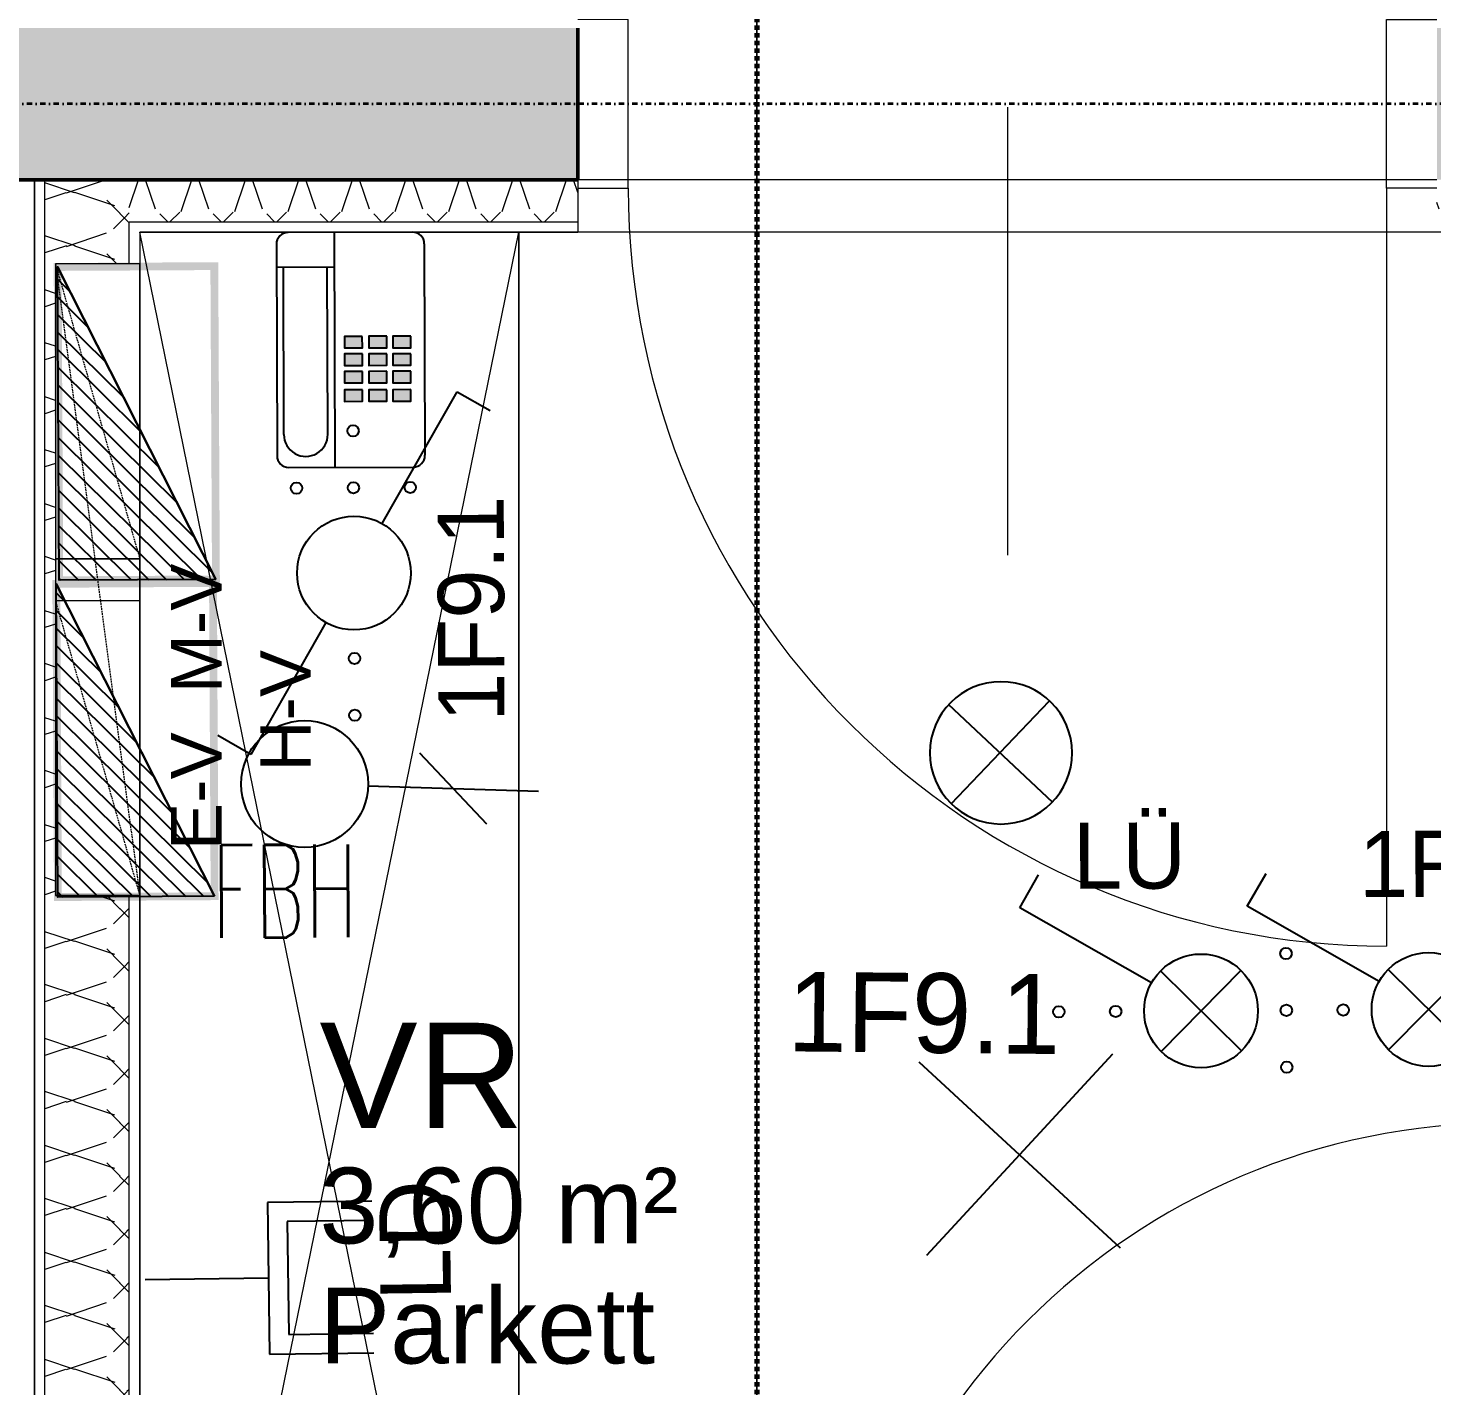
# Model space of a CAD drawing. Header units: metres. Extents: x -15638 to 29611, y -11908 to 29644.
# Drawn here: x 1496 to 3163, y 6121 to 7733 of the extents above; entities that cross this region are included whole.
import ezdxf
from ezdxf.enums import TextEntityAlignment as Align

# ---------------------------------------------------------------- set-up
doc = ezdxf.new("R2010")
doc.units = ezdxf.units.M
for name, pattern in [('Achse', [0.009000000000000001, 0.005, -0.002, 0, -0.002]), ('Strich Punkt Mittel', [0.015875, 0.00635, -0.0047625, 0, -0.0047625]), ('Verdeckt', [0.003, 0.002, -0.001])]:
    doc.linetypes.add(name, pattern=pattern)
for name, color, linetype, lineweight in [('A_2D', 7, 'Continuous', 13), ('A_Beschriftung_', 7, 'Continuous', 9), ('A_Decken', 8, 'Continuous', 13), ('A_Durchbruch', 7, 'Verdeckt', 5), ('A_Moebel', 6, 'Continuous', 13), ('A_Raeume_', 7, 'Continuous', 5), ('A_Raeume_Beschriftung_', 7, 'Continuous', 9), ('A_Raster_', 1, 'Continuous', 9), ('A_Tueren', 31, 'Continuous', 13), ('A_Waende', 7, 'Continuous', 13), ('G-ANNO-SYMB_', 111, 'Continuous', 9), ('Text', 130, 'Continuous', 9)]:
    doc.layers.add(name, color=color, linetype=linetype, lineweight=lineweight)
for name, color, linetype, true_color in [('E_Muster', 18, 'Continuous', 0x080808), ('E_NACHRTECH', 3, 'Continuous', 0x00fa00), ('E_Steckdose+Schalter', 150, 'Continuous', 0x0b6cf4), ('ET_NACHRTECH', 92, 'Continuous', 0x00d100)]:
    doc.layers.add(name, color=color, linetype=linetype, true_color=true_color)
doc.layers.add('ET_LEGENDE - Wohnung$0$800_KO_HI____L', color=130, linetype='Continuous')
doc.styles.add('Arial_2', font='arial.ttf', dxfattribs={"height": 0.09})
doc.styles.add('Arial_3', font='arial.ttf', dxfattribs={"height": 0.1249999999999999})
doc.styles.add('Arial_7', font='arial.ttf', dxfattribs={"height": 0.06})
doc.styles.add('ET_LEGENDE - Wohnung$0$ROMANS', font='romans.shx', dxfattribs={"width": 0.6})

# ---------------------------------------------------------------- blocks, each defined once
blk = doc.blocks.new('*U557')
for p, q in [((-70.71067811865481, -70.71067811865473), (70.71067811865473, 70.71067811865474)), ((70.7106781186547, -70.71067811865474), (-70.71067811865478, 70.71067811865477))]:
    blk.add_line(p, q)
at = {"style": 'ET_LEGENDE - Wohnung$0$ROMANS', "width": 0.6, "flags": 1}
for tag, p in [('RAUMBUCHNUMMER', (0, -400)), ('ANLAGE', (0, -550))]:
    blk.add_attdef(tag, text='', height=100, dxfattribs=at).set_placement(p, align=Align.MIDDLE)
for tag, p in [('TEILANLAGE_NR', (0, -700)), ('KOMPONENTE', (0, -850)), ('KOMPONENTE_NR', (0, -1000)), ('BEZEICHNUNG', (0, -1150)), ('TYP', (0, -1300)), ('HERSTELLER', (0, -1450)), ('MODEL', (0, -1600)), ('LEISTUNG_MAX', (0, -1750)), ('SPEZIFISCH_1', (0, -1900)), ('SPEZIFISCH_2', (0, -2050)), ('SPEZIFISCH_3', (-9.095e-13, -2200)), ('SPEZIFISCH_4', (0, -2350)), ('SPEZIFISCH_5', (0, -2500)), ('GEWERKE_CODE', (0, -2650)), ('LV_POS', (0, -2800)), ('ZAEHLER', (0, -2950)), ('PLATZHALTER_1', (0, -3100)), ('PLATZHALTER_2', (-9.095e-13, -3250)), ('PLATZHALTER_3', (-9.095e-13, -3400)), ('JOBLISTE_VDMA', (0, -3550)), ('ET_SPEZIFISCH_1', (0, -3700)), ('ET_SPEZIFISCH_2', (0, -3850)), ('ET_SPEZIFISCH_3', (0, -4000)), ('ET_SPEZIFISCH_4', (0, -4149.999999999999)), ('ET_SPEZIFISCH_5', (0, -4299.999999999999)), ('ET_SPEZIFISCH_6', (0, -4449.999999999999)), ('ET_SPEZIFISCH_7', (0, -4599.999999999999))]:
    blk.add_attdef(tag, text='', height=100, dxfattribs=at).set_placement(p, align=Align.MIDDLE_CENTER)
blk = doc.blocks.new('hzmdba')
at = {"color": 1}
for points in [[(5046.030339278552, 1505.526440205712), (5046.950278693432, 1503.841718155238)], [(5045.639301977709, 1504.237082242978), (5047.346267107776, 1505.147402226983)]]:
    blk.add_lwpolyline(points, dxfattribs=at)
blk.add_circle((5046.500157248879, 1504.685682726998), 0.9633273906920461, dxfattribs=at)
blk = doc.blocks.new('*U547')
for p, q in [((25, 43.30127018922939), (91.66666666666666, 158.7713240271434)), ((91.66666666666666, 158.7713240271434), (120.5341801261374, 142.1046573604767)), ((-24.9999999999984, -43.30127018922826), (-91.66666666666518, -158.7713240271437)), ((-91.66666666666518, -158.7713240271437), (-120.5341801261546, -142.1046573604769))]:
    blk.add_line(p, q)
blk.add_circle((0, 0), 50)
at = {"layer": 'ET_LEGENDE - Wohnung$0$800_KO_HI____L'}
for centre in [(0, 125), (0, 74.99999999999997), (-50, -75), (0, -75), (50, -75), (0, -125)]:
    blk.add_circle(centre, 5, dxfattribs=at)
at = {"style": 'ET_LEGENDE - Wohnung$0$ROMANS', "width": 0.6, "flags": 1}
for tag, p in [('RAUMBUCHNUMMER', (-0.248237514286302, -465.740553349995)), ('ANLAGE', (-0.248237514286302, -615.740553349995))]:
    blk.add_attdef(tag, text='', height=100, dxfattribs=at).set_placement(p, align=Align.MIDDLE)
for tag, p in [('TEILANLAGE_NR', (-0.248237514286302, -765.740553349995)), ('KOMPONENTE', (-0.248237514286302, -915.740553349995)), ('KOMPONENTE_NR', (-0.248237514286302, -1065.740553349995)), ('BEZEICHNUNG', (-0.248237514286302, -1215.740553349995)), ('TYP', (-0.248237514286302, -1365.740553349995)), ('HERSTELLER', (-0.248237514286302, -1515.740553349995)), ('MODEL', (-0.248237514286302, -1665.740553349995)), ('LEISTUNG_MAX', (-0.248237514286302, -1815.740553349995)), ('SPEZIFISCH_1', (-0.248237514286302, -1965.740553349995)), ('SPEZIFISCH_2', (-0.248237514286302, -2115.740553349995)), ('SPEZIFISCH_3', (-0.2482375142872115, -2265.740553349995)), ('SPEZIFISCH_4', (-0.248237514286302, -2415.740553349995)), ('SPEZIFISCH_5', (-0.248237514286302, -2565.740553349995)), ('GEWERKE_CODE', (-0.248237514286302, -2715.740553349995)), ('LV_POS', (-0.248237514286302, -2865.740553349995)), ('ZAEHLER', (-0.248237514286302, -3015.740553349995)), ('PLATZHALTER_1', (-0.248237514286302, -3165.740553349995)), ('PLATZHALTER_2', (-0.2482375142872115, -3315.740553349995)), ('PLATZHALTER_3', (-0.2482375142872115, -3465.740553349995)), ('JOBLISTE_VDMA', (-0.248237514286302, -3615.740553349996)), ('ET_SPEZIFISCH_1', (-0.248237514286302, -3765.740553349996)), ('ET_SPEZIFISCH_2', (-0.248237514286302, -3915.740553349996)), ('ET_SPEZIFISCH_3', (-0.248237514286302, -4065.740553349995)), ('ET_SPEZIFISCH_4', (-0.248237514286302, -4215.740553349995)), ('ET_SPEZIFISCH_5', (-0.248237514286302, -4365.740553349995)), ('ET_SPEZIFISCH_6', (-0.248237514286302, -4515.740553349995)), ('ET_SPEZIFISCH_7', (-0.248237514286302, -4665.740553349995))]:
    blk.add_attdef(tag, text='', height=100, dxfattribs=at).set_placement(p, align=Align.MIDDLE_CENTER)
blk = doc.blocks.new('*U554')
h = blk.add_hatch(color=256)
h.dxf.hatch_style = 1
h.paths.add_polyline_path([(76.71125820665338, -51.08594569737761), (53.76313363568716, -51.08594569737761), (53.76313363568716, -65.78847531282919), (76.71125820665338, -65.78847531282919)])
h.paths.add_polyline_path([(76.71125820665338, -27.56192038574227), (53.76313363568716, -27.56192038574226), (53.76313363568716, -42.26445000116655), (76.71125820665338, -42.26445000116655)])
h.paths.add_polyline_path([(76.71125820665338, -5.214112894454942), (53.76313363568716, -5.214112894454942), (53.76313363568716, -19.91664250987922), (76.71125820665338, -19.91664250987922)])
h.paths.add_polyline_path([(76.71125820665338, 17.13374977946843), (53.76313363568716, 17.13374977946843), (53.76313363568716, 2.431220164016863), (76.71125820665338, 2.431220164016863)])
h.paths.add_polyline_path([(46.11385062776571, 17.13374977946844), (23.16572605679949, 17.13374977946844), (23.16572605679949, 2.431220164016863), (46.11385062776571, 2.431220164016863)])
h.paths.add_polyline_path([(46.11385062776571, -5.214112894454942), (23.16572605679949, -5.214112894454942), (23.16572605679949, -19.91664250987922), (46.11385062776571, -19.91664250987922)])
h.paths.add_polyline_path([(46.11385062776571, -27.56192038574226), (23.16572605679949, -27.56192038574226), (23.16572605679949, -42.26445000116654), (46.11385062776571, -42.26445000116655)])
h.paths.add_polyline_path([(46.11385062776571, -51.08594569737761), (23.16572605679949, -51.0859456973776), (23.16572605679949, -65.78847531282916), (46.11385062776571, -65.78847531282919)])
h.paths.add_polyline_path([(14.92787416146893, -51.0859456973776), (-8.020250409497294, -51.0859456973776), (-8.020250409497294, -65.78847531282916), (14.92787416146893, -65.78847531282916)])
h.paths.add_polyline_path([(14.92787416146893, -27.56192038574226), (-8.020250409497294, -27.56192038574226), (-8.020250409497294, -42.26445000116654), (14.92787416146893, -42.26445000116654)])
h.paths.add_polyline_path([(14.92787416146893, -5.214112894454942), (-8.020250409497294, -5.214112894454942), (-8.020250409497294, -19.91664250987922), (14.92787416146893, -19.91664250987922)])
h.paths.add_polyline_path([(14.92787416146893, 17.13374977946844), (-8.020250409497294, 17.13374977946844), (-8.020250409497294, 2.431220164016863), (14.92787416146893, 2.431220164016863)])
at = {"linetype": 'Continuous'}
for p, q in [((79.43445032573436, 150), (-79.43445032573436, 150)), ((-20.66325384247603, 150), (-20.66325384247603, -150)), ((-94.43445032573436, 135), (-94.43445032573436, -134.9999999999999)), ((94.43445032573436, 135), (94.43445032573436, -135)), ((-20.66325384247603, 105.5149378648548), (-94.43445032573436, 105.5149378648548)), ((-85.58196014875193, -107.8942376564282), (-85.58196014875193, 105.5149378648548)), ((-29.51574401945845, -107.8942376564282), (-29.51574401945845, 105.5149378648548)), ((-79.43445032573436, -150), (79.43445032573436, -150))]:
    blk.add_line(p, q, dxfattribs=at)
for points in [[(14.92787416146893, 17.13374977946844), (-8.020250409497294, 17.13374977946844), (-8.020250409497294, 2.431220164016863), (14.92787416146893, 2.431220164016863)], [(46.11385062776571, 17.13374977946844), (23.16572605679949, 17.13374977946844), (23.16572605679949, 2.431220164016863), (46.11385062776571, 2.431220164016863)], [(76.71125820665338, 17.13374977946843), (53.76313363568716, 17.13374977946843), (53.76313363568716, 2.431220164016863), (76.71125820665338, 2.431220164016863)], [(14.92787416146893, -5.214112894454942), (-8.020250409497294, -5.214112894454942), (-8.020250409497294, -19.91664250987922), (14.92787416146893, -19.91664250987922)], [(46.11385062776571, -5.214112894454942), (23.16572605679949, -5.214112894454942), (23.16572605679949, -19.91664250987922), (46.11385062776571, -19.91664250987922)], [(76.71125820665338, -5.214112894454942), (53.76313363568716, -5.214112894454942), (53.76313363568716, -19.91664250987922), (76.71125820665338, -19.91664250987922)], [(14.92787416146893, -27.56192038574226), (-8.020250409497294, -27.56192038574226), (-8.020250409497294, -42.26445000116654), (14.92787416146893, -42.26445000116654)], [(46.11385062776571, -27.56192038574226), (23.16572605679949, -27.56192038574226), (23.16572605679949, -42.26445000116654), (46.11385062776571, -42.26445000116655)], [(76.71125820665338, -27.56192038574227), (53.76313363568716, -27.56192038574226), (53.76313363568716, -42.26445000116655), (76.71125820665338, -42.26445000116655)], [(14.92787416146893, -51.0859456973776), (-8.020250409497294, -51.0859456973776), (-8.020250409497294, -65.78847531282916), (14.92787416146893, -65.78847531282916)], [(46.11385062776571, -51.08594569737761), (23.16572605679949, -51.0859456973776), (23.16572605679949, -65.78847531282916), (46.11385062776571, -65.78847531282919)], [(76.71125820665338, -51.08594569737761), (53.76313363568716, -51.08594569737761), (53.76313363568716, -65.78847531282919), (76.71125820665338, -65.78847531282919)]]:
    blk.add_lwpolyline(points, close=True, dxfattribs=at)
for centre, radius, start, end in [((-79.43445032573436, 135), 15, 90, 180), ((79.43445032573436, 135), 15, 0, 90), ((-57.54885208410588, -107.8942376564282), 28.03310806464676, 180, 0), ((-79.43445032573436, -134.9999999999999), 15, 180, 270), ((79.43445032573436, -135), 15, 270, 0)]:
    blk.add_arc(centre, radius, start, end, dxfattribs=at)
at = {"style": 'ET_LEGENDE - Wohnung$0$ROMANS', "width": 0.6, "flags": 1}
for tag, p in [('RAUMBUCHNUMMER', (0, -450)), ('ANLAGE', (0, -600))]:
    blk.add_attdef(tag, text='', height=100, dxfattribs=at).set_placement(p, align=Align.MIDDLE)
for tag, p in [('TEILANLAGE_NR', (0, -750)), ('KOMPONENTE', (0, -900)), ('KOMPONENTE_NR', (0, -1050)), ('BEZEICHNUNG', (0, -1200)), ('TYP', (0, -1350)), ('HERSTELLER', (0, -1500)), ('MODEL', (0, -1650)), ('LEISTUNG_MAX', (0, -1800)), ('SPEZIFISCH_1', (0, -1950)), ('SPEZIFISCH_2', (0, -2100)), ('SPEZIFISCH_3', (-9.095e-13, -2250)), ('SPEZIFISCH_4', (0, -2400)), ('SPEZIFISCH_5', (0, -2550)), ('GEWERKE_CODE', (0, -2700)), ('LV_POS', (0, -2850)), ('ZAEHLER', (0, -3000)), ('PLATZHALTER_1', (0, -3150)), ('PLATZHALTER_2', (-9.095e-13, -3300.000000000001)), ('PLATZHALTER_3', (-9.095e-13, -3450)), ('JOBLISTE_VDMA', (0, -3600)), ('ET_SPEZIFISCH_1', (0, -3750)), ('ET_SPEZIFISCH_2', (0, -3900)), ('ET_SPEZIFISCH_3', (0, -4050)), ('ET_SPEZIFISCH_4', (0, -4200)), ('ET_SPEZIFISCH_5', (0, -4350)), ('ET_SPEZIFISCH_6', (0, -4500)), ('ET_SPEZIFISCH_7', (0, -4650))]:
    blk.add_attdef(tag, text='', height=100, dxfattribs=at).set_placement(p, align=Align.MIDDLE_CENTER)
blk = doc.blocks.new('*U562')
for p, q in [((25, 43.30127018922939), (91.66666666666666, 158.7713240271434)), ((91.66666666666666, 158.7713240271434), (120.5341801261374, 142.1046573604767)), ((-35.35533905932738, -35.35533905932736), (35.35533905932737, 35.35533905932737)), ((35.35533905932736, -35.35533905932738), (-35.35533905932736, 35.35533905932738))]:
    blk.add_line(p, q)
blk.add_circle((0, 0), 50)
at = {"layer": 'ET_LEGENDE - Wohnung$0$800_KO_HI____L'}
for centre in [(0, 125), (0, 74.99999999999997), (-50, -75), (0, -75), (50, -75), (0, -125)]:
    blk.add_circle(centre, 5, dxfattribs=at)
at = {"style": 'ET_LEGENDE - Wohnung$0$ROMANS', "width": 0.6, "flags": 1}
for tag, p in [('RAUMBUCHNUMMER', (-0.248237514286302, -465.740553349995)), ('ANLAGE', (-0.248237514286302, -615.740553349995))]:
    blk.add_attdef(tag, text='', height=100, dxfattribs=at).set_placement(p, align=Align.MIDDLE)
for tag, p in [('TEILANLAGE_NR', (-0.248237514286302, -765.740553349995)), ('KOMPONENTE', (-0.248237514286302, -915.740553349995)), ('KOMPONENTE_NR', (-0.248237514286302, -1065.740553349995)), ('BEZEICHNUNG', (-0.248237514286302, -1215.740553349995)), ('TYP', (-0.248237514286302, -1365.740553349995)), ('HERSTELLER', (-0.248237514286302, -1515.740553349995)), ('MODEL', (-0.248237514286302, -1665.740553349995)), ('LEISTUNG_MAX', (-0.248237514286302, -1815.740553349995)), ('SPEZIFISCH_1', (-0.248237514286302, -1965.740553349995)), ('SPEZIFISCH_2', (-0.248237514286302, -2115.740553349995)), ('SPEZIFISCH_3', (-0.2482375142872115, -2265.740553349995)), ('SPEZIFISCH_4', (-0.248237514286302, -2415.740553349995)), ('SPEZIFISCH_5', (-0.248237514286302, -2565.740553349995)), ('GEWERKE_CODE', (-0.248237514286302, -2715.740553349995)), ('LV_POS', (-0.248237514286302, -2865.740553349995)), ('ZAEHLER', (-0.248237514286302, -3015.740553349995)), ('PLATZHALTER_1', (-0.248237514286302, -3165.740553349995)), ('PLATZHALTER_2', (-0.2482375142872115, -3315.740553349995)), ('PLATZHALTER_3', (-0.2482375142872115, -3465.740553349995)), ('JOBLISTE_VDMA', (-0.248237514286302, -3615.740553349996)), ('ET_SPEZIFISCH_1', (-0.248237514286302, -3765.740553349996)), ('ET_SPEZIFISCH_2', (-0.248237514286302, -3915.740553349996)), ('ET_SPEZIFISCH_3', (-0.248237514286302, -4065.740553349995)), ('ET_SPEZIFISCH_4', (-0.248237514286302, -4215.740553349995)), ('ET_SPEZIFISCH_5', (-0.248237514286302, -4365.740553349995)), ('ET_SPEZIFISCH_6', (-0.248237514286302, -4515.740553349995)), ('ET_SPEZIFISCH_7', (-0.248237514286302, -4665.740553349995))]:
    blk.add_attdef(tag, text='', height=100, dxfattribs=at).set_placement(p, align=Align.MIDDLE_CENTER)
blk = doc.blocks.new('*U558')
for p, q in [((-62.49999999988358, 85.93749999991269), (-62.49999999988358, 0)), ((-46.48108581977431, 85.93749999991269), (-46.48108581977431, 16.01891418010927)), ((46.48108581977431, 16.01891418010928), (46.48108581977431, 85.93749999991269)), ((62.49999999988358, 0), (62.49999999988358, 85.93749999991269)), ((-46.48108581977431, 16.01891418010928), (46.48108581977431, 16.01891418010928)), ((-62.49999999988358, 0), (62.49999999988358, 0)), ((0, 0), (0, -101.5624999999127))]:
    blk.add_line(p, q)
at = {"style": 'ET_LEGENDE - Wohnung$0$ROMANS', "width": 0.8, "flags": 1}
for tag, p in [('RAUMBUCHNUMMER', (0, -334.5333702037606)), ('ANLAGE', (0, -504.980652188101)), ('TEILANLAGE_NR', (0, -664.987095589961)), ('KOMPONENTE', (0, -810.874961510972)), ('KOMPONENTE_NR', (0, -972.8225719032769)), ('BEZEICHNUNG', (0, -1115.128645685572)), ('TYP', (0.8326882607798324, -1261.813785334701)), ('HERSTELLER', (0, -1423.608823695821)), ('MODEL', (0, -1586.789013345355)), ('LEISTUNG_MAX', (0, -1761.037479624138)), ('SPEZIFISCH_1', (0, -1935.28594590292)), ('SPEZIFISCH_2', (0, -2109.534412181703)), ('SPEZIFISCH_3', (0, -2283.782878460486)), ('SPEZIFISCH_4', (0, -2458.031344739269)), ('SPEZIFISCH_5', (0, -2632.279811018052)), ('GEWERKE_CODE', (0, -2806.528277296835)), ('LV_POS', (0, -2980.776743575617)), ('ZAEHLER', (0, -3155.025209854401)), ('PLATZHALTER_1', (0, -3329.273676133184)), ('PLATZHALTER_2', (0, -3503.522142411966)), ('PLATZHALTER_3', (0, -3677.77060869075)), ('JOBLISTE_VDMA', (0, -3852.019074969533)), ('ET_SPEZIFISCH_1', (0, -4026.267541248315)), ('ET_SPEZIFISCH_2', (0, -4200.516007527097)), ('ET_SPEZIFISCH_3', (0, -4374.764473805879)), ('ET_SPEZIFISCH_4', (0, -4549.012940084662)), ('ET_SPEZIFISCH_5', (0, -4723.261406363445)), ('ET_SPEZIFISCH_6', (0, -4897.509872642229)), ('ET_SPEZIFISCH_7', (0, -5071.758338921011))]:
    blk.add_attdef(tag, text='', height=100, dxfattribs=at).set_placement(p, align=Align.TOP_CENTER)
blk = doc.blocks.new('*U569')
h = blk.add_hatch()
h.set_pattern_fill('ANSI31', color=256, scale=5, style=0)
h.set_pattern_definition([(45, (1095.664734749665, 558.40475788579), (-11.22532015133644, 11.22532015133644), [])])
h.paths.add_polyline_path([(0, 0), (0, 200), (400, 200)])
blk.add_line((0, 0), (400, 200))
at = {"const_width": 10}
blk.add_lwpolyline([(0, 200), (400, 200), (400, 0), (0, 0)], close=True, dxfattribs=at)
blk.add_lwpolyline([(0, 0), (0, 200), (400, 200), (0, 0)])
at = {"style": 'ET_LEGENDE - Wohnung$0$ROMANS', "width": 0.6, "flags": 1}
for tag, p in [('RAUMBUCHNUMMER', (500, -300)), ('ANLAGE', (500, -450))]:
    blk.add_attdef(tag, text='', height=100, dxfattribs=at).set_placement(p, align=Align.MIDDLE)
for tag, p in [('TEILANLAGE_NR', (500, -600)), ('KOMPONENTE', (500, -750)), ('KOMPONENTE_NR', (500, -900)), ('BEZEICHNUNG', (500, -1050)), ('TYP', (500, -1200)), ('HERSTELLER', (500, -1350)), ('MODEL', (500, -1500)), ('LEISTUNG_MAX', (500, -1650)), ('SPEZIFISCH_1', (500, -1800)), ('SPEZIFISCH_2', (500, -1950)), ('SPEZIFISCH_3', (499.9999999999991, -2100)), ('SPEZIFISCH_4', (500, -2250)), ('SPEZIFISCH_5', (500, -2400)), ('GEWERKE_CODE', (500, -2550)), ('LV_POS', (500, -2700)), ('ZAEHLER', (500, -2850)), ('PLATZHALTER_1', (500, -3000)), ('PLATZHALTER_2', (499.9999999999991, -3150)), ('PLATZHALTER_3', (499.9999999999991, -3300)), ('JOBLISTE_VDMA', (500, -3450)), ('ET_SPEZIFISCH_1', (500, -3600)), ('ET_SPEZIFISCH_2', (500, -3750)), ('ET_SPEZIFISCH_3', (500, -3900)), ('ET_SPEZIFISCH_4', (500, -4050)), ('ET_SPEZIFISCH_5', (500, -4200)), ('ET_SPEZIFISCH_6', (500, -4350)), ('ET_SPEZIFISCH_7', (500, -4500))]:
    blk.add_attdef(tag, text='', height=100, dxfattribs=at).set_placement(p, align=Align.MIDDLE_CENTER)
blk = doc.blocks.new('*U555')
blk.add_line((0, 65), (4e-15, 240))
at = {"linetype": 'Continuous', "ltscale": 0.1250000009536743}
blk.add_line((35.35534069803182, 187.8553374206228), (-35.35534069803184, 117.1446625793771), dxfattribs=at)
blk.add_circle((0, 0), 65)
at = {"style": 'ET_LEGENDE - Wohnung$0$ROMANS', "width": 0.6, "flags": 1}
for tag, p in [('RAUMBUCHNUMMER', (0, -400)), ('ANLAGE', (0, -550))]:
    blk.add_attdef(tag, text='', height=100, dxfattribs=at).set_placement(p, align=Align.MIDDLE)
for tag, p in [('TEILANLAGE_NR', (0, -700)), ('KOMPONENTE', (0, -850)), ('KOMPONENTE_NR', (0, -1000)), ('BEZEICHNUNG', (0, -1150)), ('TYP', (0, -1300)), ('HERSTELLER', (0, -1450)), ('MODEL', (0, -1600)), ('LEISTUNG_MAX', (0, -1750)), ('SPEZIFISCH_1', (0, -1900)), ('SPEZIFISCH_2', (0, -2050)), ('SPEZIFISCH_3', (-9.095e-13, -2200)), ('SPEZIFISCH_4', (0, -2350)), ('SPEZIFISCH_5', (0, -2500)), ('GEWERKE_CODE', (0, -2650)), ('LV_POS', (0, -2800)), ('ZAEHLER', (0, -2950)), ('PLATZHALTER_1', (0, -3100)), ('PLATZHALTER_2', (-9.095e-13, -3250)), ('PLATZHALTER_3', (-9.095e-13, -3400)), ('JOBLISTE_VDMA', (0, -3550)), ('ET_SPEZIFISCH_1', (0, -3700)), ('ET_SPEZIFISCH_2', (0, -3850)), ('ET_SPEZIFISCH_3', (0, -4000)), ('ET_SPEZIFISCH_4', (0, -4149.999999999999)), ('ET_SPEZIFISCH_5', (0, -4299.999999999999)), ('ET_SPEZIFISCH_6', (0, -4449.999999999999)), ('ET_SPEZIFISCH_7', (0, -4599.999999999999))]:
    blk.add_attdef(tag, text='', height=100, dxfattribs=at).set_placement(p, align=Align.MIDDLE_CENTER)
blk = doc.blocks.new('UZ_D1 - SL_0900x2000_Wohnungstür-5426848-263_PP_03DG_BT1')
at = {"layer": 'A_Tueren', "lineweight": 5}
for p, q in [((-0.450000000000008, 0.1000000000000607), (-0.5100000000000087, 0.1000000000000607)), ((-0.450000000000008, -0.1000000000009659), (-0.450000000000008, 0.1000000000000607)), ((0.4499999999999914, 0.1000000000000617), (0.5099999999999922, 0.1000000000000617)), ((0.4499999999999914, -0.100000000000966), (0.4499999999999914, 0.1000000000000617)), ((-0.5100000000000087, -0.100000000000966), (-0.450000000000008, -0.1000000000009659)), ((0.5099999999999922, -0.100000000000966), (0.4499999999999914, -0.100000000000966)), ((0.4499999999999895, -0.1000000000009668), (0.449999999999988, -1.000000000000967))]:
    blk.add_line(p, q, dxfattribs=at)
blk.add_arc((0.4499999999999894, -0.1000000000009668), 0.900000000000001, 179.9999999999999, 269.9999999999999, dxfattribs=at)
blk = doc.blocks.new('UZ_D1 - SL_0800x2000_Zimmertür_Stahlzarge_GK-7175309-263_PP_03DG_BT1')
at = {"layer": 'A_Tueren', "lineweight": 5}
for p, q in [((-0.4000000000000079, 0.0600000000000611), (-0.4600000000000087, 0.0600000000000611)), ((-0.4000000000000079, -0.0600000000009659), (-0.4000000000000079, 0.0600000000000611)), ((0.3999999999999916, 0.0600000000000649), (0.4599999999999924, 0.0600000000000649)), ((0.3999999999999916, -0.0600000000009661), (0.3999999999999916, 0.0600000000000649)), ((-0.4600000000000087, -0.0600000000009661), (-0.4000000000000079, -0.0600000000009659)), ((0.4599999999999924, -0.0600000000009661), (0.3999999999999916, -0.0600000000009661)), ((0.3999999999999894, -0.0600000000009665), (0.3999999999999881, -0.8600000000009664))]:
    blk.add_line(p, q, dxfattribs=at)
blk.add_arc((0.3999999999999893, -0.0600000000009665), 0.8000000000000008, 179.9999999999999, 269.9999999999999, dxfattribs=at)
blk = doc.blocks.new('Moeb_Schrank - Schrank_2m-10185517-263_PP_03DG_BT1')
at = {"layer": 'A_Moebel', "color": 8}
for p, q in [((6.4e-15, 0), (2.207499999999611, 0.4499999999999919)), ((6.4e-15, 0.4499999999999878), (2.20749999999961, 0)), ((1.420000000000259, 0.4499999999999959), (0, 0.4499999999999959)), ((0, 0.4499999999999959), (0, 0)), ((0, 0), (0, 0.4499999999999959)), ((0, 0.4499999999999959), (1.420000000000241, 0.4499999999999959)), ((1.770000000000259, 0.4499999999999959), (1.420000000000259, 0.4499999999999959)), ((1.420000000000297, 0.4499999999999959), (1.770000000000234, 0.4499999999999959)), ((1.820000000000242, 0.4499999999999959), (1.770000000000259, 0.4499999999999959)), ((1.770000000000259, 0.4499999999999959), (1.820000000000243, 0.4499999999999959)), ((2.170000000000244, 0.4499999999999959), (1.820000000000242, 0.4499999999999959)), ((1.820000000000268, 0.4499999999999959), (2.170000000000244, 0.4499999999999959)), ((2.207499999999611, 0.4499999999999959), (2.170000000000244, 0.4499999999999959)), ((2.207499999999611, 0), (2.207499999999611, 0.4499999999999959)), ((2.207499999999611, 0.4499999999999959), (2.207499999999611, 0)), ((0, 0), (2.207499999999611, 0)), ((2.207499999999611, 0), (0, 0))]:
    blk.add_line(p, q, dxfattribs=at)
blk = doc.blocks.new('Allg_Verteiler_Wand - H-V-11052838-263_PP_03DG_BT1')
at = {"layer": 'A_2D', "lineweight": 5}
for p, q in [((0.474999999999992, 0.0624999999999973), (0.1249999999999923, 0.0624999999999973)), ((0.1249999999999923, 0.0624999999999973), (0.1249999999999923, -0.0374999999999969)), ((0.5249999999999752, 0.0624999999999973), (0.474999999999992, 0.0624999999999973)), ((0.8749999999999918, 0.0624999999999973), (0.5249999999999752, 0.0624999999999973)), ((0.8749999999999918, -0.0374999999999969), (0.8749999999999918, 0.0624999999999973)), ((0.8749999999999918, 0.0625), (0.8749999999999918, -0.0375000000000009)), ((0.1249999999999923, -0.0374999999999969), (0.474999999999992, -0.0374999999999969)), ((0.1249999999999923, -0.0374999999999969), (0.4749999999999924, -0.0374999999999969)), ((0.474999999999992, -0.0374999999999969), (0.5249999999999752, -0.0374999999999969)), ((0.4749999999999924, -0.0374999999999969), (0.5249999999999754, -0.0374999999999969)), ((0.5249999999999752, -0.0374999999999969), (0.8749999999999918, -0.0374999999999969)), ((0.5249999999999754, -0.0374999999999969), (0.8749999999999923, -0.0374999999999969))]:
    blk.add_line(p, q, dxfattribs=at)
at = {"layer": 'A_Durchbruch'}
for p, q in [((0.1249999999999923, 0.0625), (0.1249999999999923, -0.0374999999999987)), ((0.1249999999999923, 0.0625), (0.1249999999999923, -0.0374999999999987)), ((0.5249999999999752, 0.0158333333333317), (0.8749999999999918, 0.0625)), ((0.5249999999999752, 0.0158333333333317), (0.8749999999999918, 0.0625)), ((0.8749999999999918, 0.0625), (0.8749999999999918, -0.0375000000000009)), ((0.1249999999999923, -0.0374999999999987), (0.4749999999999921, 0.0091666666666674)), ((0.1249999999999923, -0.0374999999999987), (0.4749999999999921, 0.0091666666666674)), ((0.4749999999999921, 0.0091666666666674), (0.5249999999999752, 0.0158333333333317)), ((0.4749999999999921, 0.0091666666666674), (0.5249999999999752, 0.0158333333333317))]:
    blk.add_line(p, q, dxfattribs=at)
blk = doc.blocks.new('Allg_Verteiler_Wand - E-V-11052837-263_PP_03DG_BT1')
at = {"layer": 'A_2D', "lineweight": 5}
for p, q in [((0.474999999999992, 0.0624999999999973), (0.1249999999999923, 0.0624999999999973)), ((0.1249999999999923, 0.0624999999999973), (0.1249999999999923, -0.0374999999999969)), ((0.474999999999992, -0.0374999999999969), (0.474999999999992, 0.0624999999999973)), ((0.474999999999992, 0.0625), (0.474999999999992, -0.0374999999999996)), ((0.1249999999999923, -0.0374999999999969), (0.474999999999992, -0.0374999999999969)), ((0.1249999999999923, -0.0374999999999969), (0.4749999999999927, -0.0374999999999969))]:
    blk.add_line(p, q, dxfattribs=at)
at = {"layer": 'A_Durchbruch'}
for p, q in [((0.1249999999999923, -0.0374999999999987), (0.474999999999992, 0.0625)), ((0.1249999999999923, 0.0625), (0.1249999999999923, -0.0374999999999987)), ((0.1249999999999923, -0.0374999999999987), (0.474999999999992, 0.0625)), ((0.1249999999999923, 0.0625), (0.1249999999999923, -0.0374999999999987)), ((0.474999999999992, 0.0625), (0.474999999999992, -0.0374999999999996))]:
    blk.add_line(p, q, dxfattribs=at)
blk = doc.blocks.new('Allg_Verteiler_Wand - M-V-11052836-263_PP_03DG_BT1')
at = {"layer": 'A_2D', "lineweight": 5}
for p, q in [((0.474999999999992, 0.0624999999999973), (0.1249999999999923, 0.0624999999999973)), ((0.1249999999999923, 0.0624999999999973), (0.1249999999999923, -0.0374999999999969)), ((0.474999999999992, -0.0374999999999969), (0.474999999999992, 0.0624999999999973)), ((0.474999999999992, 0.0625), (0.474999999999992, -0.0374999999999996)), ((0.1249999999999923, -0.0374999999999969), (0.474999999999992, -0.0374999999999969)), ((0.1249999999999923, -0.0374999999999969), (0.4749999999999927, -0.0374999999999969))]:
    blk.add_line(p, q, dxfattribs=at)
at = {"layer": 'A_Durchbruch'}
for p, q in [((0.1249999999999923, -0.0374999999999987), (0.474999999999992, 0.0625)), ((0.1249999999999923, 0.0625), (0.1249999999999923, -0.0374999999999987)), ((0.1249999999999923, -0.0374999999999987), (0.474999999999992, 0.0625)), ((0.1249999999999923, 0.0625), (0.1249999999999923, -0.0374999999999987)), ((0.474999999999992, 0.0625), (0.474999999999992, -0.0374999999999996))]:
    blk.add_line(p, q, dxfattribs=at)
blk = doc.blocks.new('BS_Tuer_PP - unten-10002439-263_PP_03DG_BT1')
at = {"layer": 'A_Beschriftung_'}
blk.add_line((0, 0.0001241184000468), (0, -0.0105125564118151), dxfattribs=at)
blk = doc.blocks.new('354354')
at = {"layer": 'A_Waende', "lineweight": 5}
h = blk.add_hatch(dxfattribs=at)
h.set_pattern_fill('FP_4', color=250, style=0, pattern_type=2)
h.set_pattern_definition([(45, (0, 0), (-0.0898025612106916, 0.0898025612106916), []), (45, (0.0898, 0), (-0.0898025612106916, 0.0898025612106916), [0.0635, -0.03175])])
h.paths.add_polyline_path([(30.15089764097965, 78.30049843211106), (30.18766824848639, 78.30049843211106), (30.18766824848639, 78.48049843211183), (22.07266824848632, 78.48049843211183), (22.07266824848633, 78.30049843211124), (30.13589764097964, 78.30049843211106)])
h.paths.add_polyline_path([(16.5776682484802, 78.30049843211118), (21.05266824848632, 78.30049843211124), (21.05266824848632, 78.48049843211192), (15.03266824848631, 78.48049843211192), (15.03266824848627, 78.30049843211192), (16.56266824849248, 78.30049843211118)])
h.paths.add_polyline_path([(38.78766824848548, 78.30049843211145), (39.08266824848548, 78.30049843211185), (39.08266824848548, 78.48049843211184), (31.2076682484864, 78.48049843211189), (31.2076682484864, 78.30049843211178), (38.77815890269128, 78.30049843211145)])
h = blk.add_hatch(dxfattribs=at)
h.set_pattern_fill('FP_61', color=250, angle=224.9999999999987, style=0, pattern_type=2)
h.set_pattern_definition([(134.9999999999987, (20.53296671209669, 77.1651488173251), (-0.2539998268700168, 0.1270034489689215), [0.02245, -0.15715]), (134.9999999999987, (20.42124384066922, 77.21323207844578), (-0.2539998268700168, 0.1270034489689215), [0.02245, -0.15715]), (134.9999999999987, (20.53296671209669, 77.22878842763188), (-0.2539998268700168, 0.1270034489689215), [0.02245, -0.15715]), (134.9999999999987, (20.42124384066922, 77.27687168875258), (-0.2539998268700168, 0.1270034489689215), [0.02245, -0.15715]), (161.5649999999987, (20.5167032561294, 77.18141227329238), (-0.5079976567245341, 0.1270006868579155), [0.0502, -0.35141]), (161.5649999999987, (20.46932710178991, 77.19767572925969), (-0.5079976567245341, 0.1270006868579155), [0.0502, -0.35141]), (161.5649999999987, (20.5167032561294, 77.24505188359917), (-0.5079976567245341, 0.1270006868579155), [0.0502, -0.35141]), (161.5649999999987, (20.46861999500872, 77.26060823278529), (-0.5079976567245341, 0.1270006868579155), [0.0502, -0.35141]), (224.9999999999987, (20.42195094745041, 77.1814122732924), (0.2539998268700225, 0.1270034489689101), [0.02245, -0.15715]), (224.9999999999987, (20.53296671209669, 77.22878842763188), (0.2539998268700225, 0.1270034489689101), [0.02245, -0.15715]), (224.9999999999987, (20.42195094745041, 77.24505188359919), (0.2539998268700225, 0.1270034489689101), [0.02245, -0.15715]), (224.9999999999987, (20.5329667120967, 77.29242803793868), (0.2539998268700225, 0.1270034489689101), [0.02245, -0.15715]), (198.4349999999987, (20.46932710178991, 77.19767572925969), (0.5079976567245397, 0.127000686857893), [0.0502, -0.35141]), (198.4349999999987, (20.5167032561294, 77.2125249716646), (0.5079976567245397, 0.127000686857893), [0.0502, -0.35141]), (198.4349999999987, (20.46861999500872, 77.26060823278529), (0.5079976567245397, 0.127000686857893), [0.0502, -0.35141]), (198.4349999999987, (20.51670325612941, 77.27616458197139), (0.5079976567245397, 0.127000686857893), [0.0502, -0.35141])])
h.paths.add_polyline_path([(20.52016824848629, 76.03049843211159), (20.52016824848629, 77.4504984321119), (20.43266824848632, 77.4504984321119), (20.43266824848632, 78.20049843211189), (20.52016824848632, 78.20049843211189), (20.52016824848633, 78.3004984321112), (20.42016824848634, 78.3004984321112), (20.4201682484863, 76.03049843211159)])
h = blk.add_hatch(dxfattribs=at)
h.set_pattern_fill('FP_94', color=250, angle=45, style=0, pattern_type=2)
h.set_pattern_definition([(45, (21.34755372402187, 78.23853691116673), (0.1270034489689158, 0.2539998268700198), [0.02245, -0.15715]), (45, (21.39563698514256, 78.34884556903182), (0.1270034489689158, 0.2539998268700198), [0.02245, -0.15715]), (45, (21.41119333432867, 78.23853691116673), (0.1270034489689158, 0.2539998268700198), [0.02245, -0.15715]), (45, (21.45856948866816, 78.34955267581303), (0.1270034489689158, 0.2539998268700198), [0.02245, -0.15715]), (71.565, (21.36311007320797, 78.25409326035285), (0.1270006868579042, 0.507997656724537), [0.0502, -0.35141]), (71.565, (21.37937352917527, 78.30146941469235), (0.1270006868579042, 0.507997656724537), [0.0502, -0.35141]), (71.565, (21.42674968351477, 78.25409326035285), (0.1270006868579042, 0.507997656724537), [0.0502, -0.35141]), (71.565, (21.44301313948206, 78.30146941469235), (0.1270006868579042, 0.507997656724537), [0.0502, -0.35141]), (135, (21.36381717998915, 78.34955267581303), (0.1270034489689158, -0.2539998268700198), [0.02245, -0.15715]), (135, (21.41119333432867, 78.23853691116673), (0.1270034489689158, -0.2539998268700198), [0.02245, -0.15715]), (135, (21.42674968351476, 78.34884556903182), (0.1270034489689158, -0.2539998268700198), [0.02245, -0.15715]), (135, (21.47483294463544, 78.23853691116673), (0.1270034489689158, -0.2539998268700198), [0.02245, -0.15715]), (108.435, (21.37937352917527, 78.30146941469235), (0.1270006868579042, -0.507997656724537), [0.0502, -0.35141]), (108.435, (21.39563698514256, 78.25409326035285), (0.1270006868579042, -0.507997656724537), [0.0502, -0.35141]), (108.435, (21.44301313948206, 78.30146941469235), (0.1270006868579042, -0.507997656724537), [0.0502, -0.35141]), (108.435, (21.45927659544935, 78.25409326035285), (0.1270006868579042, -0.507997656724537), [0.0502, -0.35141])])
h.paths.add_polyline_path([(22.20766824848632, 78.25049843211124), (22.20766824848632, 78.3004984321119), (22.07266824848633, 78.30049843211124), (22.07266824848633, 78.25049843211124), (22.19266824848631, 78.25049843211124)])
h.paths.add_polyline_path([(20.53266824848632, 78.25049843211124), (21.05266824848632, 78.25049843211124), (21.05266824848632, 78.30049843211124), (20.52016824848633, 78.3004984321112), (20.52016824848633, 78.25049843211124)])
at = {"layer": 'A_Decken'}
for p, q in [((22.0726682484863, 78.30049843211116), (21.0526682484863, 78.30049843211114)), ((20.5326682484863, 77.45049843211181), (20.53266824848636, 76.03049843211154))]:
    blk.add_line(p, q, dxfattribs=at)
at = {"layer": 'A_Raeume_', "flags": 128}
for points in [[(15.42766824848524, 74.0979984321122), (22.16766824848532, 74.0979984321122), (22.16766824848534, 75.9274888321116), (22.16766824848534, 76.03049843211159), (22.05965864848627, 76.03049843211159), (20.4076682484863, 76.03049843211161), (20.40766824848633, 78.26924843211125), (20.40766824848633, 78.3004984321119), (16.6076682484863, 78.3004984321119), (16.60766824848629, 77.90549843211164), (15.4276682484853, 77.90549843211166), (15.42766824848529, 77.33424843211134)], [(22.16266824848631, 77.90549843211159), (22.16266824848632, 77.9529984321116), (22.16266824848633, 78.23799843211124), (20.53266824848632, 78.23799843211124), (20.5326682484863, 76.03049843211161), (22.16266824848627, 76.03049843211159), (22.16266824848631, 77.79299843211162)]]:
    blk.add_lwpolyline(points, close=True, dxfattribs=at)
at = {"layer": 'A_Raster_', "linetype": 'Strich Punkt Mittel', "lineweight": 35}
blk.add_line((48.12150396891197, 78.3904984321118), (3.807449392799943, 78.39049843211188), dxfattribs=at)
at = {"layer": 'A_Waende', "color": 10, "lineweight": 50}
for p in [(21.0526682484863, 78.48049843211182), (15.38266824848529, 78.30049843211184)]:
    blk.add_line(p, (21.0526682484863, 78.30049843211182), dxfattribs=at)
at = {"layer": 'A_Waende'}
for p, q in [((20.4076682484863, 78.30049843211182), (20.40766824848628, 76.03049843211154)), ((20.42016824848628, 76.03049843211154), (20.4201682484863, 78.30049843211182)), ((20.5201682484863, 78.2004984321118), (20.5201682484863, 78.25049843211114)), ((20.5201682484863, 78.25049843211114), (21.0526682484863, 78.25049843211117)), ((21.0526682484863, 78.25049843211117), (21.0526682484863, 78.23799843211117)), ((20.5326682484863, 78.23799843211117), (20.5326682484863, 77.45049843211181)), ((20.5326682484863, 78.23799843211117), (21.0526682484863, 78.23799843211117)), ((20.52016824848628, 76.03049843211154), (20.52016824848629, 77.45049843211181))]:
    blk.add_line(p, q, dxfattribs=at)
at = {"layer": 'A_Waende', "color": 250, "lineweight": 5}
blk.add_line((21.0526682484863, 78.30049843211116), (21.0526682484863, 78.25049843211117), dxfattribs=at)
at = {"layer": 'G-ANNO-SYMB_', "linetype": 'Achse', "lineweight": 70}
blk.add_line((21.26517806940357, 91.5509938952904), (21.26517806940354, 68.00365639915975), dxfattribs=at)
at = {"layer": 'A_2D', "rotation": 269.9999999999993}
for name, p in [('Allg_Verteiler_Wand - H-V-11052838-263_PP_03DG_BT1', (20.4701682484863, 78.3254984321118)), ('Allg_Verteiler_Wand - M-V-11052836-263_PP_03DG_BT1', (20.47016824848631, 78.3254984321118)), ('Allg_Verteiler_Wand - E-V-11052837-263_PP_03DG_BT1', (20.4701682484863, 77.9254984321118))]:
    blk.add_blockref(name, p, dxfattribs=at)
at = {"layer": 'A_Beschriftung_', "xscale": 49.99999999999998, "yscale": 49.99999999999998, "zscale": 49.99999999999998}
blk.add_blockref('BS_Tuer_PP - unten-10002439-263_PP_03DG_BT1', (21.5626682484863, 78.38049843211176), dxfattribs=at)
at = {"layer": 'A_Moebel', "color": 8, "rotation": 89.99999999999972}
blk.add_blockref('Moeb_Schrank - Schrank_2m-10185517-263_PP_03DG_BT1', (20.98266824848629, 76.03049843211156), dxfattribs=at)
at = {"layer": 'A_Tueren'}
blk.add_blockref('UZ_D1 - SL_0900x2000_Wohnungstür-5426848-263_PP_03DG_BT1', (21.56266824848631, 78.39049843211181), dxfattribs=at)
at = {"layer": 'A_Tueren', "rotation": 269.999999999999}
blk.add_blockref('UZ_D1 - SL_0800x2000_Zimmertür_Stahlzarge_GK-7175309-263_PP_03DG_BT1', (22.21266824848627, 76.78049843211149), dxfattribs=at)
at = {"layer": 'A_Raeume_Beschriftung_', "attachment_point": 1}
for s, insert, char_height, width, style in [('VR', (20.74608522235154, 77.29948075833695), 0.1249999999999999, 0.2926159374999998, 'Arial_3'), ('3,60 m²', (20.74608522235154, 77.12750443625161), 0.09, 0.5050631249999997, 'Arial_2'), ('Parkett', (20.74608522235154, 76.9849808052026), 0.09, 0.4649787499999997, 'Arial_2')]:
    blk.add_mtext(s, dxfattribs=dict(at, insert=insert, char_height=char_height, width=width, style=style))
at = {"layer": 'Text', "color": 7, "char_height": 0.06, "attachment_point": 1, "rotation": 90, "style": 'Arial_7'}
for s, insert, width in [('E-V  M-V', (20.56987043778248, 77.50467862337416), 0.4369196875), ('    H-V', (20.6757037711158, 77.50467862337416), 0.3086496875)]:
    blk.add_mtext(s, dxfattribs=dict(at, insert=insert, width=width))

msp = doc.modelspace()

# ---------------------------------------------------------------- block references
at = {"xscale": 1000, "yscale": 1000, "zscale": 1000}
msp.add_blockref('354354', (-18903.71480323409, -70747.18043367963), dxfattribs=at)
at = {"extrusion": (-0.0122366288968144, 3.33786565167e-05, 0.9999251290967274), "xscale": -87.70202311672725, "yscale": 87.70202311672806, "zscale": 87.70202311672804, "rotation": 164.9206533351098}
msp.add_blockref('hzmdba', (-390365.9272847502, 249434.9862419699, -32.21462469132985), dxfattribs=at)
at = {"layer": 'E_NACHRTECH', "xscale": 0.9299153030073936, "yscale": 0.9299153030073936, "zscale": 0.9299153030073936, "rotation": 90.2960976245974}
msp.add_blockref('*U569', (1717.871578392405, 6702.564160980749), dxfattribs=at)
at = {"layer": 'E_Steckdose+Schalter'}
for name, p, xscale, yscale, zscale, rotation in [('*U569', (1719.462744112203, 7078.692582781602), 0.9299153030073936, 0.9299153030073936, 0.9299153030073936, 90.29609762459746), ('*U547', (1883.272996969324, 7086.247235653762), 1.350631848881128, 1.350631848881128, 1.350631848881128, 180.358294675273), ('*U555', (1824.688291816333, 6835.778437399807), 1.15822503442624, 1.15822503442624, 1.15822503442624, 268.264908857684), ('*U562', (2888.836321624098, 6566.434408262605), 1.350631848881128, 1.350631848881128, 1.350631848881128, 90.35829467527299), ('*U562', (3158.957409733346, 6568.123611376083), 1.350631848881128, 1.350631848881128, 1.350631848881128, 90.35829467527299), ('*U557', (2673.415487334754, 6395.41542037853), 1.626603779674898, 1.626603779674898, 1.626603779674898, 182.2804756445144)]:
    msp.add_blockref(name, p, dxfattribs=dict(at, xscale=xscale, yscale=yscale, zscale=zscale, rotation=rotation))
at = {"layer": 'ET_NACHRTECH', "color": 102, "true_color": 0x21de37, "xscale": 0.9299153030073942, "yscale": 0.9299153030073942, "zscale": 0.9299153030073942, "rotation": 0.1777258479531924}
msp.add_blockref('*U554', (1879.386120369261, 7351.331374038695), dxfattribs=at)
at = {"layer": 'ET_NACHRTECH', "xscale": 1.440799109933636, "yscale": 1.440799109933636, "zscale": 1.440799109933636, "rotation": 270.7794643135023}
msp.add_blockref('*U558', (1781.88601132033, 6248.954929132684), dxfattribs=at)

# ---------------------------------------------------------------- texts
at = {"color": 212}
for s, height, rotation, p in [('1F9.1', 78.55367717475453, 90.17772584795331, (2061.955901613528, 6909.597143546169)), ('LÜ', 78.55367717475453, 0.1777258479535076, (2736.860611338492, 6711.318734631671)), ('1F9.2', 78.55367717475453, 0.1777258479535076, (3076.490025707692, 6701.511972062566)), ('1F9.1', 94.60439445853976, 359.4197412391894, (2397.608500428876, 6518.432279242202)), ('LD', 83.79786708654895, 90.77946431351211, (1998.554955814477, 6222.719752206758))]:
    msp.add_text(s, height=height, rotation=rotation, dxfattribs=at).set_placement(p)
at = {"layer": 'E_Muster', "color": 6, "style": 'ET_LEGENDE - Wohnung$0$ROMANS', "width": 0.6}
msp.add_text('FBH', height=110.3243744550193, rotation=0.2960976246067133, dxfattribs=at).set_placement((1714.620410709695, 6708.138596936258), align=Align.MIDDLE_LEFT)

doc.saveas('drawing.dxf')
